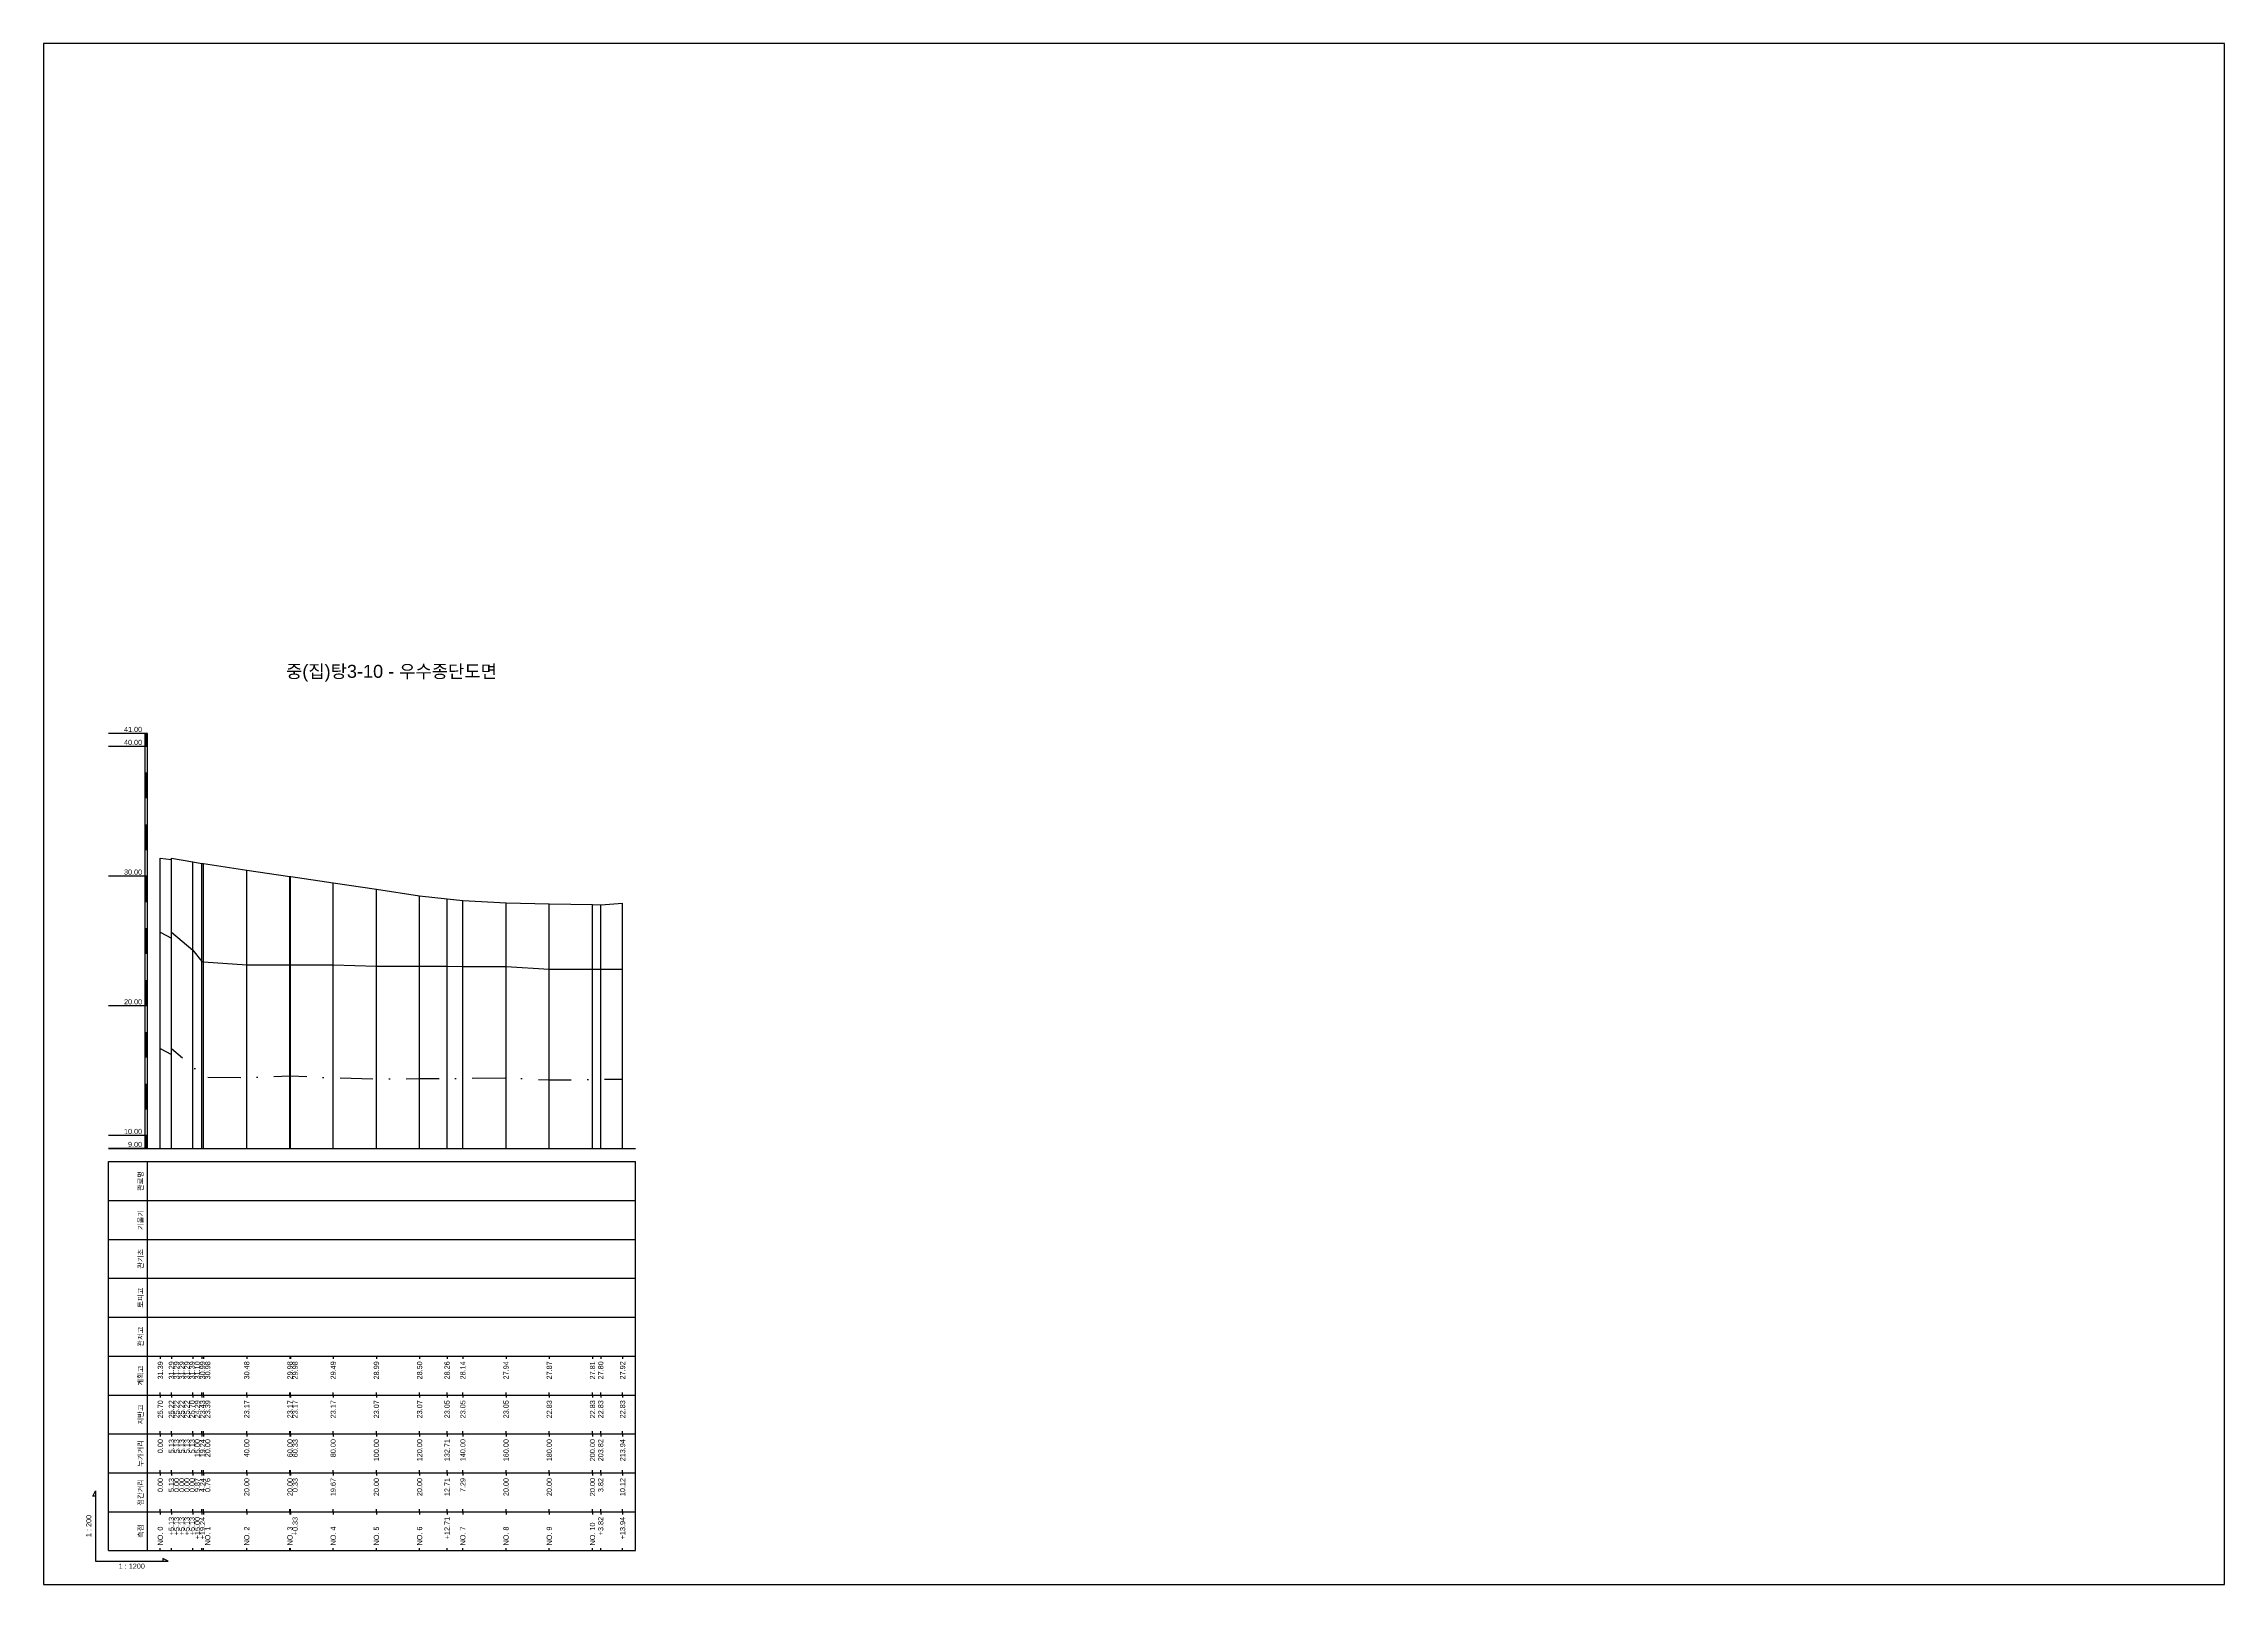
# Model space of a CAD drawing. Header units: millimetres. Extents: x -7351 to 135086, y 1419 to 5643.
# Drawn here: x 11366 to 12207, y 1419 to 2013 of the extents above; entities that cross this region are included whole.
import ezdxf
from ezdxf.enums import TextEntityAlignment as Align

# ---------------------------------------------------------------- set-up
doc = ezdxf.new("R2010")
doc.units = ezdxf.units.MM
doc.linetypes.add('DASHDOT', pattern=[25.4, 12.7, -6.35, 0, -6.35])
for name, color, linetype in [('KZ_종단_계획선', 1, 'Continuous'), ('KZ_종단_노선명', 7, 'Continuous'), ('KZ_종단_도각', 7, 'Continuous'), ('KZ_종단_수직선', 7, 'Continuous'), ('KZ_종단_암선1', 56, 'DASHDOT'), ('KZ_종단_지반선', 3, 'Continuous'), ('KZ_종단_테이블문자', 7, 'Continuous'), ('KZ_종단_테이블선', 7, 'Continuous'), ('KZ_종단_폴대', 7, 'Continuous')]:
    doc.layers.add(name, color=color, linetype=linetype)
doc.styles.get("Standard").update_dxf_attribs({"font": 'arial.ttf'})

msp = doc.modelspace()

# ---------------------------------------------------------------- linework, layer by layer
at = {"layer": 'KZ_종단_계획선'}
msp.add_lwpolyline([(11411.36, 1699), (11415.63, 1698.5), (11415.63, 1698.5), (11415.63, 1698.5), (11415.63, 1698.5), (11415.63, 1699), (11423.86, 1697.54), (11427.4, 1697.01), (11428.03, 1696.92), (11444.69, 1694.44), (11461.36, 1691.96), (11461.64, 1691.92), (11478.03, 1689.48), (11494.69, 1687), (11511.36, 1684.55), (11521.95, 1683.34), (11528.03, 1682.72), (11544.69, 1681.75), (11561.36, 1681.41), (11578.03, 1681.1), (11581.21, 1681.04), (11589.64, 1681.62)], dxfattribs=at)
at = {"layer": 'KZ_종단_도각'}
msp.add_lwpolyline([(11366.36, 1419.04), (12207.36, 1419.04), (12207.36, 2013.04), (11366.36, 2013.04)], close=True, dxfattribs=at)
at = {"layer": 'KZ_종단_수직선'}
for p, q in [((11411.36, 1587.04), (11411.36, 1699)), ((11415.63, 1587.04), (11415.63, 1699)), ((11415.63, 1587.04), (11415.63, 1698.5)), ((11415.63, 1587.04), (11415.63, 1698.5)), ((11415.63, 1587.04), (11415.63, 1698.5)), ((11415.63, 1587.04), (11415.63, 1698.5)), ((11423.86, 1587.04), (11423.86, 1697.54)), ((11427.39, 1587.04), (11427.39, 1697.01)), ((11428.03, 1587.04), (11428.03, 1696.92)), ((11444.69, 1587.04), (11444.69, 1694.44)), ((11461.36, 1587.04), (11461.36, 1691.96)), ((11461.63, 1587.04), (11461.63, 1691.92)), ((11478.03, 1587.04), (11478.03, 1689.48)), ((11494.69, 1587.04), (11494.69, 1687)), ((11511.36, 1587.04), (11511.36, 1684.55)), ((11521.95, 1587.04), (11521.95, 1683.34)), ((11528.03, 1587.04), (11528.03, 1682.72)), ((11544.69, 1587.04), (11544.69, 1681.75)), ((11561.36, 1587.04), (11561.36, 1681.41)), ((11578.03, 1587.04), (11578.03, 1681.1)), ((11581.21, 1587.04), (11581.21, 1681.04)), ((11589.64, 1587.04), (11589.64, 1681.62))]:
    msp.add_line(p, q, dxfattribs=at)
at = {"layer": 'KZ_종단_암선1', "flags": 128}
msp.add_lwpolyline([(11411.36, 1625.58), (11415.63, 1623.29), (11415.63, 1623.29), (11415.63, 1623.29), (11415.63, 1623.29), (11415.63, 1625.57), (11423.86, 1618.88), (11427.39, 1614.75), (11428.03, 1614.6), (11444.69, 1614.48), (11461.36, 1615.12), (11461.63, 1615.09), (11478.03, 1614.33), (11494.69, 1613.89), (11511.36, 1614.04), (11521.95, 1614.1), (11528.03, 1614.15), (11544.69, 1614.37), (11561.36, 1613.5), (11578.03, 1613.71), (11581.21, 1613.75), (11589.64, 1613.86)], dxfattribs=at)
at = {"layer": 'KZ_종단_지반선', "flags": 128}
msp.add_lwpolyline([(11411.36, 1670.53), (11415.63, 1668.13), (11415.63, 1668.13), (11415.63, 1668.13), (11415.63, 1668.13), (11415.63, 1670.51), (11423.86, 1663.5), (11427.39, 1659.2), (11428.03, 1659), (11444.69, 1657.91), (11461.36, 1657.91), (11461.63, 1657.91), (11478.03, 1657.91), (11494.69, 1657.36), (11511.36, 1657.36), (11521.95, 1657.31), (11528.03, 1657.29), (11544.69, 1657.29), (11561.36, 1656.21), (11578.03, 1656.21), (11581.21, 1656.21), (11589.64, 1656.21)], dxfattribs=at)
at = {"layer": 'KZ_종단_테이블선'}
for p, q in [((11391.36, 1587.04), (11594.64, 1587.04)), ((11391.36, 1567.04), (11391.36, 1582.04)), ((11391.36, 1582.04), (11594.64, 1582.04)), ((11406.36, 1567.04), (11406.36, 1582.04)), ((11594.64, 1567.04), (11594.64, 1582.04)), ((11391.36, 1552.04), (11391.36, 1567.04)), ((11391.36, 1567.04), (11594.64, 1567.04)), ((11406.36, 1552.04), (11406.36, 1567.04)), ((11594.64, 1552.04), (11594.64, 1567.04)), ((11391.36, 1537.04), (11391.36, 1552.04)), ((11391.36, 1552.04), (11594.64, 1552.04)), ((11406.36, 1537.04), (11406.36, 1552.04)), ((11594.64, 1537.04), (11594.64, 1552.04)), ((11391.36, 1522.04), (11391.36, 1537.04)), ((11391.36, 1537.04), (11594.64, 1537.04)), ((11406.36, 1522.04), (11406.36, 1537.04)), ((11594.64, 1522.04), (11594.64, 1537.04)), ((11391.36, 1507.04), (11391.36, 1522.04)), ((11391.36, 1522.04), (11594.64, 1522.04)), ((11406.36, 1507.04), (11406.36, 1522.04)), ((11594.64, 1507.04), (11594.64, 1522.04)), ((11391.36, 1492.04), (11391.36, 1507.04)), ((11391.36, 1507.04), (11594.64, 1507.04)), ((11406.36, 1492.04), (11406.36, 1507.04)), ((11411.36, 1507.04), (11411.36, 1506.04)), ((11415.63, 1507.04), (11415.63, 1506.04)), ((11415.63, 1507.04), (11415.63, 1506.04)), ((11415.63, 1507.04), (11415.63, 1506.04)), ((11415.63, 1507.04), (11415.63, 1506.04)), ((11415.63, 1507.04), (11415.63, 1506.04)), ((11423.86, 1507.04), (11423.86, 1506.04)), ((11427.39, 1507.04), (11427.39, 1506.04)), ((11428.03, 1507.04), (11428.03, 1506.04)), ((11444.69, 1507.04), (11444.69, 1506.04)), ((11461.36, 1507.04), (11461.36, 1506.04)), ((11461.63, 1507.04), (11461.63, 1506.04)), ((11478.03, 1507.04), (11478.03, 1506.04)), ((11494.69, 1507.04), (11494.69, 1506.04)), ((11511.36, 1507.04), (11511.36, 1506.04)), ((11521.95, 1507.04), (11521.95, 1506.04)), ((11528.03, 1507.04), (11528.03, 1506.04)), ((11544.69, 1507.04), (11544.69, 1506.04)), ((11561.36, 1507.04), (11561.36, 1506.04)), ((11578.03, 1507.04), (11578.03, 1506.04)), ((11581.21, 1507.04), (11581.21, 1506.04)), ((11589.64, 1507.04), (11589.64, 1506.04)), ((11594.64, 1492.04), (11594.64, 1507.04)), ((11391.36, 1477.04), (11391.36, 1492.04)), ((11391.36, 1492.04), (11594.64, 1492.04)), ((11406.36, 1477.04), (11406.36, 1492.04)), ((11411.36, 1492.04), (11411.36, 1493.04)), ((11411.36, 1492.04), (11411.36, 1491.04)), ((11415.63, 1492.04), (11415.63, 1493.04)), ((11415.63, 1492.04), (11415.63, 1493.04)), ((11415.63, 1492.04), (11415.63, 1493.04)), ((11415.63, 1492.04), (11415.63, 1493.04)), ((11415.63, 1492.04), (11415.63, 1493.04)), ((11415.63, 1492.04), (11415.63, 1491.04)), ((11415.63, 1492.04), (11415.63, 1491.04)), ((11415.63, 1492.04), (11415.63, 1491.04)), ((11415.63, 1492.04), (11415.63, 1491.04)), ((11415.63, 1492.04), (11415.63, 1491.04)), ((11423.86, 1492.04), (11423.86, 1493.04)), ((11423.86, 1492.04), (11423.86, 1491.04)), ((11427.39, 1492.04), (11427.39, 1493.04)), ((11427.39, 1492.04), (11427.39, 1491.04)), ((11428.03, 1492.04), (11428.03, 1493.04)), ((11428.03, 1492.04), (11428.03, 1491.04)), ((11444.69, 1492.04), (11444.69, 1493.04)), ((11444.69, 1492.04), (11444.69, 1491.04)), ((11461.36, 1492.04), (11461.36, 1493.04)), ((11461.36, 1492.04), (11461.36, 1491.04)), ((11461.63, 1492.04), (11461.63, 1493.04)), ((11461.63, 1492.04), (11461.63, 1491.04)), ((11478.03, 1492.04), (11478.03, 1493.04)), ((11478.03, 1492.04), (11478.03, 1491.04)), ((11494.69, 1492.04), (11494.69, 1493.04)), ((11494.69, 1492.04), (11494.69, 1491.04)), ((11511.36, 1492.04), (11511.36, 1493.04)), ((11511.36, 1492.04), (11511.36, 1491.04)), ((11521.95, 1492.04), (11521.95, 1493.04)), ((11521.95, 1492.04), (11521.95, 1491.04)), ((11528.03, 1492.04), (11528.03, 1493.04)), ((11528.03, 1492.04), (11528.03, 1491.04)), ((11544.69, 1492.04), (11544.69, 1493.04)), ((11544.69, 1492.04), (11544.69, 1491.04)), ((11561.36, 1492.04), (11561.36, 1493.04)), ((11561.36, 1492.04), (11561.36, 1491.04)), ((11578.03, 1492.04), (11578.03, 1493.04)), ((11578.03, 1492.04), (11578.03, 1491.04)), ((11581.21, 1492.04), (11581.21, 1493.04)), ((11581.21, 1492.04), (11581.21, 1491.04)), ((11589.64, 1492.04), (11589.64, 1493.04)), ((11589.64, 1492.04), (11589.64, 1491.04)), ((11594.64, 1477.04), (11594.64, 1492.04)), ((11391.36, 1462.04), (11391.36, 1477.04)), ((11391.36, 1477.04), (11594.64, 1477.04)), ((11406.36, 1462.04), (11406.36, 1477.04)), ((11411.36, 1477.04), (11411.36, 1478.04)), ((11411.36, 1477.04), (11411.36, 1476.04)), ((11415.63, 1477.04), (11415.63, 1478.04)), ((11415.63, 1477.04), (11415.63, 1478.04)), ((11415.63, 1477.04), (11415.63, 1478.04)), ((11415.63, 1477.04), (11415.63, 1478.04)), ((11415.63, 1477.04), (11415.63, 1478.04)), ((11415.63, 1477.04), (11415.63, 1476.04)), ((11415.63, 1477.04), (11415.63, 1476.04)), ((11415.63, 1477.04), (11415.63, 1476.04)), ((11415.63, 1477.04), (11415.63, 1476.04)), ((11415.63, 1477.04), (11415.63, 1476.04)), ((11423.86, 1477.04), (11423.86, 1478.04)), ((11423.86, 1477.04), (11423.86, 1476.04)), ((11427.39, 1477.04), (11427.39, 1478.04)), ((11427.39, 1477.04), (11427.39, 1476.04)), ((11428.03, 1477.04), (11428.03, 1478.04)), ((11428.03, 1477.04), (11428.03, 1476.04)), ((11444.69, 1477.04), (11444.69, 1478.04)), ((11444.69, 1477.04), (11444.69, 1476.04)), ((11461.36, 1477.04), (11461.36, 1478.04)), ((11461.36, 1477.04), (11461.36, 1476.04)), ((11461.63, 1477.04), (11461.63, 1478.04)), ((11461.63, 1477.04), (11461.63, 1476.04)), ((11478.03, 1477.04), (11478.03, 1478.04)), ((11478.03, 1477.04), (11478.03, 1476.04)), ((11494.69, 1477.04), (11494.69, 1478.04)), ((11494.69, 1477.04), (11494.69, 1476.04)), ((11511.36, 1477.04), (11511.36, 1478.04)), ((11511.36, 1477.04), (11511.36, 1476.04)), ((11521.95, 1477.04), (11521.95, 1478.04)), ((11521.95, 1477.04), (11521.95, 1476.04)), ((11528.03, 1477.04), (11528.03, 1478.04)), ((11528.03, 1477.04), (11528.03, 1476.04)), ((11544.69, 1477.04), (11544.69, 1478.04)), ((11544.69, 1477.04), (11544.69, 1476.04)), ((11561.36, 1477.04), (11561.36, 1478.04)), ((11561.36, 1477.04), (11561.36, 1476.04)), ((11578.03, 1477.04), (11578.03, 1478.04)), ((11578.03, 1477.04), (11578.03, 1476.04)), ((11581.21, 1477.04), (11581.21, 1478.04)), ((11581.21, 1477.04), (11581.21, 1476.04)), ((11589.64, 1477.04), (11589.64, 1478.04)), ((11589.64, 1477.04), (11589.64, 1476.04)), ((11594.64, 1462.04), (11594.64, 1477.04)), ((11391.36, 1447.04), (11391.36, 1462.04)), ((11391.36, 1462.04), (11594.64, 1462.04)), ((11406.36, 1447.04), (11406.36, 1462.04)), ((11411.36, 1462.04), (11411.36, 1463.04)), ((11411.36, 1462.04), (11411.36, 1461.04)), ((11415.63, 1462.04), (11415.63, 1463.04)), ((11415.63, 1462.04), (11415.63, 1463.04)), ((11415.63, 1462.04), (11415.63, 1463.04)), ((11415.63, 1462.04), (11415.63, 1463.04)), ((11415.63, 1462.04), (11415.63, 1463.04)), ((11415.63, 1462.04), (11415.63, 1461.04)), ((11415.63, 1462.04), (11415.63, 1461.04)), ((11415.63, 1462.04), (11415.63, 1461.04)), ((11415.63, 1462.04), (11415.63, 1461.04)), ((11415.63, 1462.04), (11415.63, 1461.04)), ((11423.86, 1462.04), (11423.86, 1463.04)), ((11423.86, 1462.04), (11423.86, 1461.04)), ((11427.39, 1462.04), (11427.39, 1463.04)), ((11427.39, 1462.04), (11427.39, 1461.04)), ((11428.03, 1462.04), (11428.03, 1463.04)), ((11428.03, 1462.04), (11428.03, 1461.04)), ((11444.69, 1462.04), (11444.69, 1463.04)), ((11444.69, 1462.04), (11444.69, 1461.04)), ((11461.36, 1462.04), (11461.36, 1463.04)), ((11461.36, 1462.04), (11461.36, 1461.04)), ((11461.63, 1462.04), (11461.63, 1463.04)), ((11461.63, 1462.04), (11461.63, 1461.04)), ((11478.03, 1462.04), (11478.03, 1463.04)), ((11478.03, 1462.04), (11478.03, 1461.04)), ((11494.69, 1462.04), (11494.69, 1463.04)), ((11494.69, 1462.04), (11494.69, 1461.04)), ((11511.36, 1462.04), (11511.36, 1463.04)), ((11511.36, 1462.04), (11511.36, 1461.04)), ((11521.95, 1462.04), (11521.95, 1463.04)), ((11521.95, 1462.04), (11521.95, 1461.04)), ((11528.03, 1462.04), (11528.03, 1463.04)), ((11528.03, 1462.04), (11528.03, 1461.04)), ((11544.69, 1462.04), (11544.69, 1463.04)), ((11544.69, 1462.04), (11544.69, 1461.04)), ((11561.36, 1462.04), (11561.36, 1463.04)), ((11561.36, 1462.04), (11561.36, 1461.04)), ((11578.03, 1462.04), (11578.03, 1463.04)), ((11578.03, 1462.04), (11578.03, 1461.04)), ((11581.21, 1462.04), (11581.21, 1463.04)), ((11581.21, 1462.04), (11581.21, 1461.04)), ((11589.64, 1462.04), (11589.64, 1463.04)), ((11589.64, 1462.04), (11589.64, 1461.04)), ((11594.64, 1447.04), (11594.64, 1462.04)), ((11391.36, 1432.04), (11391.36, 1447.04)), ((11391.36, 1447.04), (11594.64, 1447.04)), ((11406.36, 1432.04), (11406.36, 1447.04)), ((11411.36, 1447.04), (11411.36, 1448.04)), ((11411.36, 1447.04), (11411.36, 1446.04)), ((11415.63, 1447.04), (11415.63, 1448.04)), ((11415.63, 1447.04), (11415.63, 1448.04)), ((11415.63, 1447.04), (11415.63, 1448.04)), ((11415.63, 1447.04), (11415.63, 1448.04)), ((11415.63, 1447.04), (11415.63, 1448.04)), ((11415.63, 1447.04), (11415.63, 1446.04)), ((11415.63, 1447.04), (11415.63, 1446.04)), ((11415.63, 1447.04), (11415.63, 1446.04)), ((11415.63, 1447.04), (11415.63, 1446.04)), ((11415.63, 1447.04), (11415.63, 1446.04)), ((11423.86, 1447.04), (11423.86, 1448.04)), ((11423.86, 1447.04), (11423.86, 1446.04)), ((11427.39, 1447.04), (11427.39, 1448.04)), ((11427.39, 1447.04), (11427.39, 1446.04)), ((11428.03, 1447.04), (11428.03, 1448.04)), ((11428.03, 1447.04), (11428.03, 1446.04)), ((11444.69, 1447.04), (11444.69, 1448.04)), ((11444.69, 1447.04), (11444.69, 1446.04)), ((11461.36, 1447.04), (11461.36, 1448.04)), ((11461.36, 1447.04), (11461.36, 1446.04)), ((11461.63, 1447.04), (11461.63, 1448.04)), ((11461.63, 1447.04), (11461.63, 1446.04)), ((11478.03, 1447.04), (11478.03, 1448.04)), ((11478.03, 1447.04), (11478.03, 1446.04)), ((11494.69, 1447.04), (11494.69, 1448.04)), ((11494.69, 1447.04), (11494.69, 1446.04)), ((11511.36, 1447.04), (11511.36, 1448.04)), ((11511.36, 1447.04), (11511.36, 1446.04)), ((11521.95, 1447.04), (11521.95, 1448.04)), ((11521.95, 1447.04), (11521.95, 1446.04)), ((11528.03, 1447.04), (11528.03, 1448.04)), ((11528.03, 1447.04), (11528.03, 1446.04)), ((11544.69, 1447.04), (11544.69, 1448.04)), ((11544.69, 1447.04), (11544.69, 1446.04)), ((11561.36, 1447.04), (11561.36, 1448.04)), ((11561.36, 1447.04), (11561.36, 1446.04)), ((11578.03, 1447.04), (11578.03, 1448.04)), ((11578.03, 1447.04), (11578.03, 1446.04)), ((11581.21, 1447.04), (11581.21, 1448.04)), ((11581.21, 1447.04), (11581.21, 1446.04)), ((11589.64, 1447.04), (11589.64, 1448.04)), ((11589.64, 1447.04), (11589.64, 1446.04)), ((11594.64, 1432.04), (11594.64, 1447.04)), ((11391.36, 1432.04), (11594.64, 1432.04)), ((11411.36, 1432.04), (11411.36, 1433.04)), ((11415.63, 1432.04), (11415.63, 1433.04)), ((11415.63, 1432.04), (11415.63, 1433.04)), ((11415.63, 1432.04), (11415.63, 1433.04)), ((11415.63, 1432.04), (11415.63, 1433.04)), ((11415.63, 1432.04), (11415.63, 1433.04)), ((11423.86, 1432.04), (11423.86, 1433.04)), ((11427.39, 1432.04), (11427.39, 1433.04)), ((11428.03, 1432.04), (11428.03, 1433.04)), ((11444.69, 1432.04), (11444.69, 1433.04)), ((11461.36, 1432.04), (11461.36, 1433.04)), ((11461.63, 1432.04), (11461.63, 1433.04)), ((11478.03, 1432.04), (11478.03, 1433.04)), ((11494.69, 1432.04), (11494.69, 1433.04)), ((11511.36, 1432.04), (11511.36, 1433.04)), ((11521.95, 1432.04), (11521.95, 1433.04)), ((11528.03, 1432.04), (11528.03, 1433.04)), ((11544.69, 1432.04), (11544.69, 1433.04)), ((11561.36, 1432.04), (11561.36, 1433.04)), ((11578.03, 1432.04), (11578.03, 1433.04)), ((11581.21, 1432.04), (11581.21, 1433.04)), ((11589.64, 1432.04), (11589.64, 1433.04))]:
    msp.add_line(p, q, dxfattribs=at)
msp.add_lwpolyline([(11386.36, 1453.04), (11385.36, 1453.04), (11386.36, 1455.04), (11386.36, 1428.04), (11414.36, 1428.04), (11412.36, 1429.04), (11412.36, 1428.04)], dxfattribs=at)
at = {"layer": 'KZ_종단_폴대'}
for p, q in [((11406.36, 1747.04), (11391.36, 1747.04)), ((11406.36, 1742.04), (11391.36, 1742.04)), ((11406.36, 1692.04), (11391.36, 1692.04)), ((11406.36, 1642.04), (11391.36, 1642.04)), ((11406.36, 1592.04), (11391.36, 1592.04)), ((11406.36, 1587.04), (11391.36, 1587.04))]:
    msp.add_line(p, q, dxfattribs=at)
for points in [[(11405.86, 1742.04, 1, 1, 0), (11405.86, 1747.04, 1, 1, 0)], [(11405.86, 1722.04, 1, 1, 0), (11405.86, 1732.04, 1, 1, 0)], [(11405.86, 1702.04, 1, 1, 0), (11405.86, 1712.04, 1, 1, 0)], [(11405.86, 1682.04, 1, 1, 0), (11405.86, 1692.04, 1, 1, 0)], [(11405.86, 1662.04, 1, 1, 0), (11405.86, 1672.04, 1, 1, 0)], [(11405.86, 1642.04, 1, 1, 0), (11405.86, 1652.04, 1, 1, 0)], [(11405.86, 1622.04, 1, 1, 0), (11405.86, 1632.04, 1, 1, 0)], [(11405.86, 1602.04, 1, 1, 0), (11405.86, 1612.04, 1, 1, 0)], [(11405.86, 1587.04, 1, 1, 0), (11405.86, 1592.04, 1, 1, 0)]]:
    msp.add_lwpolyline(points, format="xyseb", dxfattribs=at)
msp.add_lwpolyline([(11406.36, 1587.04), (11406.36, 1747.04), (11405.36, 1747.04), (11405.36, 1587.04), (11406.36, 1587.04)], dxfattribs=at)

# ---------------------------------------------------------------- texts
at = {"layer": 'KZ_종단_노선명'}
msp.add_text('중(집)탕3-10 - 우수종단도면', height=5, dxfattribs=at).set_placement((11500.5, 1767.04), align=Align.BOTTOM_CENTER)
at = {"layer": 'KZ_종단_테이블문자'}
for s, p in [('31.39', (11411.36, 1505.04)), ('31.29', (11415.63, 1505.04)), ('31.29', (11417.63, 1505.04)), ('31.29', (11419.63, 1505.04)), ('31.29', (11421.63, 1505.04)), ('31.39', (11423.63, 1505.04)), ('31.10', (11425.63, 1505.04)), ('30.99', (11427.63, 1505.04)), ('30.98', (11429.63, 1505.04)), ('30.48', (11444.69, 1505.04)), ('29.98', (11461.36, 1505.04)), ('29.98', (11463.36, 1505.04)), ('29.49', (11478.03, 1505.04)), ('28.99', (11494.69, 1505.04)), ('28.50', (11511.36, 1505.04)), ('28.26', (11521.95, 1505.04)), ('28.14', (11528.03, 1505.04)), ('27.94', (11544.69, 1505.04)), ('27.87', (11561.36, 1505.04)), ('27.81', (11578.03, 1505.04)), ('27.80', (11581.21, 1505.04)), ('27.92', (11589.64, 1505.04)), ('25.70', (11411.36, 1490.04)), ('25.22', (11415.63, 1490.04)), ('25.22', (11417.63, 1490.04)), ('25.22', (11419.63, 1490.04)), ('25.22', (11421.63, 1490.04)), ('25.70', (11423.63, 1490.04)), ('24.29', (11425.63, 1490.04)), ('23.43', (11427.63, 1490.04)), ('23.39', (11429.63, 1490.04)), ('23.17', (11444.69, 1490.04)), ('23.17', (11461.36, 1490.04)), ('23.17', (11463.36, 1490.04)), ('23.17', (11478.03, 1490.04)), ('23.07', (11494.69, 1490.04)), ('23.07', (11511.36, 1490.04)), ('23.05', (11521.95, 1490.04)), ('23.05', (11528.03, 1490.04)), ('23.05', (11544.69, 1490.04)), ('22.83', (11561.36, 1490.04)), ('22.83', (11578.03, 1490.04)), ('22.83', (11581.21, 1490.04)), ('22.83', (11589.64, 1490.04)), ('0.00', (11411.36, 1475.04)), ('5.13', (11415.63, 1475.04)), ('5.13', (11417.63, 1475.04)), ('5.13', (11419.63, 1475.04)), ('5.13', (11421.63, 1475.04)), ('5.13', (11423.63, 1475.04)), ('15.00', (11425.63, 1475.04)), ('19.24', (11427.63, 1475.04)), ('20.00', (11429.63, 1475.04)), ('40.00', (11444.69, 1475.04)), ('60.00', (11461.36, 1475.04)), ('60.33', (11463.36, 1475.04)), ('80.00', (11478.03, 1475.04)), ('100.00', (11494.69, 1475.04)), ('120.00', (11511.36, 1475.04)), ('132.71', (11521.95, 1475.04)), ('140.00', (11528.03, 1475.04)), ('160.00', (11544.69, 1475.04)), ('180.00', (11561.36, 1475.04)), ('200.00', (11578.03, 1475.04)), ('203.82', (11581.21, 1475.04)), ('213.94', (11589.64, 1475.04)), ('0.00', (11411.36, 1460.04)), ('5.13', (11415.63, 1460.04)), ('0.00', (11417.63, 1460.04)), ('0.00', (11419.63, 1460.04)), ('0.00', (11421.63, 1460.04)), ('0.00', (11423.63, 1460.04)), ('9.87', (11425.63, 1460.04)), ('4.24', (11427.63, 1460.04)), ('0.76', (11429.63, 1460.04)), ('20.00', (11444.69, 1460.04)), ('20.00', (11461.36, 1460.04)), ('0.33', (11463.36, 1460.04)), ('19.67', (11478.03, 1460.04)), ('20.00', (11494.69, 1460.04)), ('20.00', (11511.36, 1460.04)), ('12.71', (11521.95, 1460.04)), ('7.29', (11528.03, 1460.04)), ('20.00', (11544.69, 1460.04)), ('20.00', (11561.36, 1460.04)), ('20.00', (11578.03, 1460.04)), ('3.82', (11581.21, 1460.04)), ('10.12', (11589.64, 1460.04)), ('+5.13', (11415.63, 1445.04)), ('+5.13', (11417.63, 1445.04)), ('+5.13', (11419.63, 1445.04)), ('+5.13', (11421.63, 1445.04)), ('+5.13', (11423.63, 1445.04)), ('+15.00', (11425.63, 1445.04)), ('+19.24', (11427.63, 1445.04)), ('+0.33', (11463.36, 1445.04)), ('+12.71', (11521.95, 1445.04)), ('+3.82', (11581.21, 1445.04)), ('+13.94', (11589.64, 1445.04))]:
    msp.add_text(s, height=2, rotation=90, dxfattribs=at).set_placement(p, align=Align.MIDDLE_RIGHT)
for s, p in [('NO. 0', (11411.36, 1434.04)), ('NO. 1', (11429.63, 1434.04)), ('NO. 2', (11444.69, 1434.04)), ('NO. 3', (11461.36, 1434.04)), ('NO. 4', (11478.03, 1434.04)), ('NO. 5', (11494.69, 1434.04)), ('NO. 6', (11511.36, 1434.04)), ('NO. 7', (11528.03, 1434.04)), ('NO. 8', (11544.69, 1434.04)), ('NO. 9', (11561.36, 1434.04)), ('NO. 10', (11578.03, 1434.04))]:
    msp.add_text(s, height=2, rotation=90, dxfattribs=at).set_placement(p, align=Align.MIDDLE_LEFT)
at = {"layer": 'KZ_종단_테이블선'}
for s, p in [('관로명', (11405.36, 1574.54)), ('기울기', (11405.36, 1559.54)), ('관기초', (11405.36, 1544.54)), ('토피고', (11405.36, 1529.54)), ('관저고', (11405.36, 1514.54)), ('계획고', (11405.36, 1499.54)), ('지반고', (11405.36, 1484.54)), ('누가거리', (11405.36, 1469.54)), ('점간거리', (11405.36, 1454.54)), ('1 : 200', (11385.36, 1441.54)), ('측점', (11405.36, 1439.54))]:
    msp.add_text(s, height=2, rotation=90, dxfattribs=at).set_placement(p, align=Align.BOTTOM_CENTER)
msp.add_text('1 : 1200', height=2, dxfattribs=at).set_placement((11400.36, 1427.04), align=Align.TOP_CENTER)
at = {"layer": 'KZ_종단_폴대'}
for s, p in [('41.00', (11404.36, 1747.04)), ('40.00', (11404.36, 1742.04)), ('30.00', (11404.36, 1692.04)), ('20.00', (11404.36, 1642.04)), ('10.00', (11404.36, 1592.04)), ('9.00', (11404.36, 1587.04))]:
    msp.add_text(s, height=2, dxfattribs=at).set_placement(p, align=Align.BOTTOM_RIGHT)

doc.saveas('drawing.dxf')
